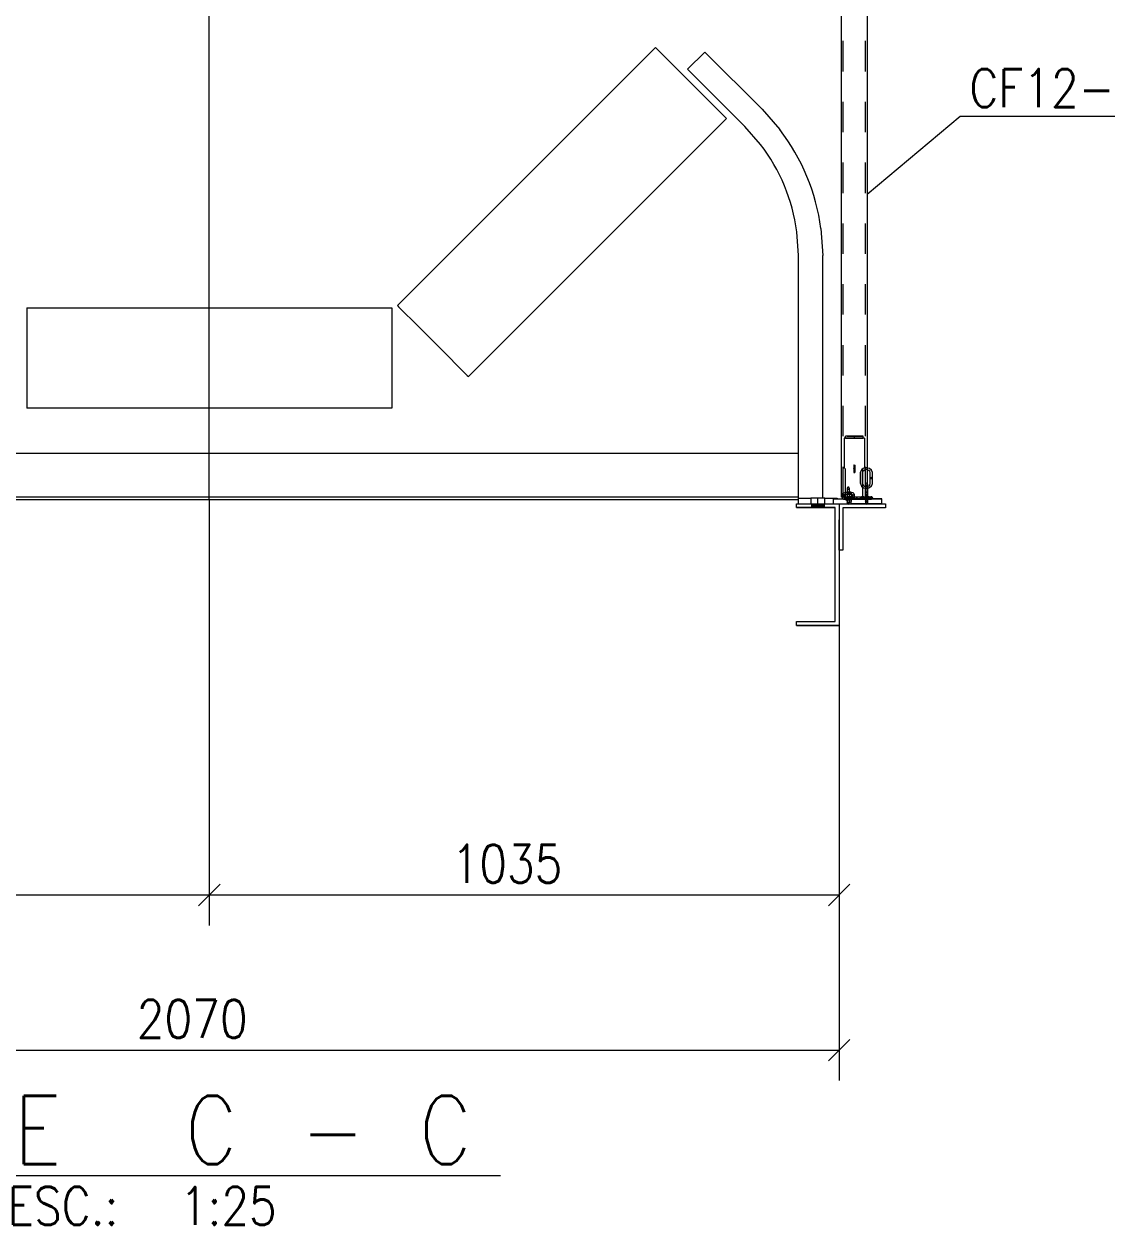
# Model space of a CAD drawing. Header units: millimetres. Extents: x -753 to 90, y 56274 to 56868.
# Drawn here: x -164.9 to -93.7, y 56478.3 to 56557.3 of the extents above; entities that cross this region are included whole.
import ezdxf

# ---------------------------------------------------------------- set-up
doc = ezdxf.new("R2010")
doc.units = ezdxf.units.MM
doc.linetypes.add('XKITLINE00', pattern=[0])
doc.linetypes.add('XKITLINE02', pattern=[4, 2, -2])
for name, color, linetype, lineweight in [('Cota', 4, 'Continuous', 0), ('Grelha', 4, 'Continuous', 0), ('Outro tipo de objeto', 7, 'Continuous', 0), ('Parafuso', 3, 'Continuous', 0), ('Peça', 2, 'Continuous', 0), ('Texto', 7, 'Continuous', 0)]:
    doc.layers.add(name, color=color, linetype=linetype, lineweight=lineweight)
doc.styles.add('ROMANS', font='romans__.ttf')

# ---------------------------------------------------------------- blocks, each defined once
blk = doc.blocks.new('*A218')
at = {"layer": 'Grelha', "color": 7, "linetype": 'XKITLINE00', "lineweight": 0}
blk.add_line((-152.739, 56525.978), (-152.739, 56564.758), dxfattribs=at)
blk = doc.blocks.new('*A222')
at = {"layer": 'Peça', "color": 1, "linetype": 'XKITLINE00', "lineweight": 0}
for p, q in [((-191.459, 56529.043), (-114.019, 56529.043)), ((-191.459, 56527.043), (-191.459, 56526.083)), ((-114.019, 56526.083), (-114.019, 56527.043)), ((-191.459, 56526.158), (-114.019, 56526.158)), ((-191.459, 56525.978), (-114.019, 56525.978))]:
    blk.add_line(p, q, dxfattribs=at)
blk = doc.blocks.new('*A223')
at = {"layer": 'Peça', "color": 1, "linetype": 'XKITLINE00', "lineweight": 0}
for p, q in [((-164.739, 56538.603), (-164.739, 56532.003)), ((-164.739, 56538.603), (-140.739, 56538.603)), ((-140.739, 56538.603), (-140.739, 56532.003)), ((-140.739, 56532.003), (-164.739, 56532.003))]:
    blk.add_line(p, q, dxfattribs=at)
blk = doc.blocks.new('*A236')
at = {"layer": 'Peça', "color": 7, "linetype": 'XKITLINE02', "lineweight": 0}
for p, q in [((-109.927, 56527.758), (-109.877, 56527.92)), ((-109.927, 56527.034), (-109.927, 56527.758)), ((-109.86, 56527.935), (-109.877, 56527.92)), ((-109.731, 56528.047), (-109.86, 56527.935)), ((-109.791, 56527.758), (-109.76, 56527.86)), ((-109.791, 56527.034), (-109.791, 56527.758)), ((-109.777, 56527.845), (-109.683, 56527.927)), ((-109.777, 56527.845), (-109.76, 56527.86)), ((-109.731, 56528.047), (-109.555, 56528.088)), ((-109.555, 56527.957), (-109.683, 56527.927)), ((-109.555, 56528.088), (-109.523, 56528.088)), ((-109.523, 56527.957), (-109.555, 56527.957)), ((-109.523, 56528.088), (-109.491, 56528.08)), ((-109.523, 56527.957), (-109.491, 56527.949)), ((-109.347, 56528.047), (-109.337, 56528.038)), ((-109.337, 56528.038), (-109.218, 56527.935)), ((-109.319, 56527.86), (-109.302, 56527.845)), ((-109.201, 56527.92), (-109.218, 56527.935)), ((-109.927, 56527.034), (-109.877, 56526.872)), ((-109.791, 56527.034), (-109.76, 56526.931)), ((-109.777, 56526.946), (-109.683, 56526.865)), ((-109.76, 56526.931), (-109.777, 56526.946)), ((-109.587, 56527.035), (-109.607, 56526.987)), ((-109.607, 56526.987), (-109.607, 56526.144)), ((-109.607, 56526.987), (-109.587, 56526.939)), ((-109.539, 56527.055), (-109.587, 56527.035)), ((-109.587, 56526.939), (-109.539, 56526.919)), ((-109.491, 56527.035), (-109.539, 56527.055)), ((-109.539, 56526.919), (-109.491, 56526.939)), ((-109.491, 56526.939), (-109.477, 56526.973)), ((-109.477, 56526.973), (-109.471, 56526.987)), ((-109.471, 56526.96), (-109.471, 56526.987)), ((-109.471, 56526.932), (-109.471, 56526.96)), ((-109.302, 56526.946), (-109.395, 56526.865)), ((-109.319, 56526.931), (-109.302, 56526.946)), ((-109.287, 56527.399), (-109.267, 56527.423)), ((-109.284, 56527.396), (-109.267, 56527.416)), ((-109.267, 56527.423), (-109.219, 56527.433)), ((-109.219, 56527.426), (-109.267, 56527.416)), ((-109.219, 56527.433), (-109.171, 56527.423)), ((-109.171, 56527.416), (-109.219, 56527.426)), ((-109.171, 56527.423), (-109.151, 56527.399)), ((-109.154, 56527.396), (-109.171, 56527.416)), ((-111.127, 56526.326), (-111.107, 56526.373)), ((-111.127, 56526.144), (-111.127, 56526.326)), ((-111.107, 56526.373), (-111.06, 56526.419)), ((-111.107, 56526.133), (-111.059, 56526.153)), ((-111.06, 56526.419), (-111.018, 56526.432)), ((-111.059, 56526.153), (-111.018, 56526.153)), ((-111.018, 56526.149), (-111.059, 56526.149)), ((-111.059, 56526.149), (-111.025, 56526.135)), ((-111.018, 56526.432), (-110.907, 56526.461)), ((-111.018, 56526.3), (-110.907, 56526.33)), ((-110.977, 56526.313), (-111.018, 56526.3)), ((-111.018, 56526.153), (-110.907, 56526.154)), ((-111.018, 56526.149), (-110.907, 56526.148)), ((-111.011, 56526.28), (-110.991, 56526.326)), ((-111.011, 56526.28), (-110.977, 56526.313)), ((-110.977, 56526.12), (-111.011, 56526.154)), ((-111.011, 56526.154), (-110.991, 56526.108)), ((-110.991, 56526.108), (-110.991, 56526.326)), ((-110.907, 56526.461), (-110.755, 56526.472)), ((-110.907, 56526.33), (-110.755, 56526.34)), ((-110.907, 56526.154), (-110.755, 56526.154)), ((-110.907, 56526.148), (-110.755, 56526.148)), ((-110.787, 56526.778), (-110.807, 56526.73)), ((-110.807, 56526.73), (-110.807, 56525.766)), ((-110.807, 56526.73), (-110.787, 56526.682)), ((-110.807, 56526.41), (-110.787, 56526.458)), ((-110.787, 56526.362), (-110.807, 56526.41)), ((-110.802, 56526.248), (-110.807, 56526.097)), ((-110.802, 56526.248), (-110.791, 56526.359)), ((-110.791, 56526.359), (-110.775, 56526.399)), ((-110.739, 56526.798), (-110.787, 56526.778)), ((-110.787, 56526.682), (-110.739, 56526.662)), ((-110.787, 56526.458), (-110.739, 56526.478)), ((-110.739, 56526.342), (-110.787, 56526.362)), ((-110.787, 56526.135), (-110.739, 56526.155)), ((-110.775, 56526.399), (-110.755, 56526.447)), ((-110.723, 56526.472), (-110.755, 56526.472)), ((-110.755, 56526.447), (-110.707, 56526.467)), ((-110.755, 56526.34), (-110.723, 56526.34)), ((-110.723, 56526.154), (-110.755, 56526.154)), ((-110.755, 56526.148), (-110.723, 56526.148)), ((-110.691, 56526.778), (-110.739, 56526.798)), ((-110.739, 56526.662), (-110.691, 56526.682)), ((-110.739, 56526.478), (-110.691, 56526.458)), ((-110.691, 56526.362), (-110.739, 56526.342)), ((-110.739, 56526.155), (-110.691, 56526.135)), ((-110.732, 56526.398), (-110.712, 56526.446)), ((-110.712, 56526.35), (-110.732, 56526.398)), ((-110.711, 56526.446), (-110.731, 56526.398)), ((-110.731, 56526.398), (-110.711, 56526.349)), ((-110.571, 56526.461), (-110.723, 56526.472)), ((-110.723, 56526.34), (-110.571, 56526.33)), ((-110.571, 56526.154), (-110.723, 56526.154)), ((-110.723, 56526.148), (-110.571, 56526.148)), ((-110.712, 56526.446), (-110.664, 56526.466)), ((-110.664, 56526.33), (-110.712, 56526.35)), ((-110.663, 56526.466), (-110.711, 56526.446)), ((-110.711, 56526.349), (-110.663, 56526.33)), ((-110.707, 56526.467), (-110.664, 56526.466)), ((-110.659, 56526.351), (-110.707, 56526.331)), ((-110.707, 56526.331), (-110.664, 56526.33)), ((-110.671, 56526.73), (-110.691, 56526.778)), ((-110.691, 56526.682), (-110.671, 56526.73)), ((-110.691, 56526.458), (-110.671, 56526.41)), ((-110.671, 56526.41), (-110.691, 56526.362)), ((-110.668, 56526.348), (-110.688, 56526.396)), ((-110.688, 56526.396), (-110.672, 56526.355)), ((-110.66, 56526.243), (-110.672, 56526.355)), ((-110.671, 56526.73), (-110.671, 56525.766)), ((-110.671, 56526.097), (-110.667, 56526.248)), ((-110.62, 56526.328), (-110.668, 56526.348)), ((-110.667, 56526.248), (-110.655, 56526.359)), ((-110.664, 56526.466), (-110.616, 56526.446)), ((-110.616, 56526.35), (-110.664, 56526.33)), ((-110.663, 56526.466), (-110.62, 56526.464)), ((-110.615, 56526.446), (-110.663, 56526.466)), ((-110.663, 56526.33), (-110.615, 56526.349)), ((-110.663, 56526.33), (-110.62, 56526.328)), ((-110.656, 56526.091), (-110.66, 56526.243)), ((-110.64, 56526.399), (-110.659, 56526.351)), ((-110.655, 56526.359), (-110.64, 56526.399)), ((-110.62, 56526.464), (-110.572, 56526.444)), ((-110.616, 56526.446), (-110.596, 56526.398)), ((-110.596, 56526.398), (-110.616, 56526.35)), ((-110.596, 56526.398), (-110.615, 56526.446)), ((-110.615, 56526.349), (-110.596, 56526.398)), ((-110.572, 56526.444), (-110.553, 56526.396)), ((-110.46, 56526.432), (-110.571, 56526.461)), ((-110.46, 56526.3), (-110.571, 56526.33)), ((-110.571, 56526.154), (-110.46, 56526.153)), ((-110.571, 56526.148), (-110.46, 56526.149)), ((-110.553, 56526.396), (-110.537, 56526.355)), ((-110.525, 56526.243), (-110.537, 56526.355)), ((-110.521, 56526.091), (-110.525, 56526.243)), ((-110.502, 56526.313), (-110.46, 56526.3)), ((-110.502, 56526.313), (-110.467, 56526.28)), ((-110.467, 56526.154), (-110.502, 56526.12)), ((-110.467, 56526.28), (-110.487, 56526.326)), ((-110.487, 56526.326), (-110.487, 56526.218)), ((-110.487, 56526.218), (-110.467, 56526.264)), ((-110.467, 56526.262), (-110.487, 56526.216)), ((-110.467, 56526.172), (-110.487, 56526.218)), ((-110.487, 56526.108), (-110.487, 56526.216)), ((-110.487, 56526.216), (-110.467, 56526.169)), ((-110.487, 56526.108), (-110.467, 56526.154)), ((-110.467, 56526.264), (-110.419, 56526.284)), ((-110.419, 56526.281), (-110.467, 56526.262)), ((-110.419, 56526.152), (-110.467, 56526.172)), ((-110.467, 56526.169), (-110.419, 56526.15)), ((-110.467, 56526.129), (-110.419, 56526.149)), ((-110.418, 56526.419), (-110.46, 56526.432)), ((-110.46, 56526.153), (-110.419, 56526.153)), ((-110.419, 56526.149), (-110.46, 56526.149)), ((-110.419, 56526.284), (-110.371, 56526.264)), ((-110.371, 56526.262), (-110.419, 56526.281)), ((-110.371, 56526.172), (-110.419, 56526.152)), ((-110.419, 56526.15), (-110.371, 56526.169)), ((-110.419, 56526.153), (-110.371, 56526.133)), ((-110.418, 56526.419), (-110.371, 56526.373)), ((-109.61, 56526.144), (-110.414, 56526.141)), ((-110.371, 56526.373), (-110.351, 56526.326)), ((-110.371, 56526.264), (-110.351, 56526.218)), ((-110.351, 56526.216), (-110.371, 56526.262)), ((-110.351, 56526.218), (-110.371, 56526.172)), ((-110.371, 56526.169), (-110.351, 56526.216)), ((-110.351, 56526.326), (-110.351, 56526.218)), ((-110.351, 56526.108), (-110.351, 56526.216)), ((-109.776, 56526.144), (-110.174, 56526.143)), ((-109.907, 56526.146), (-109.927, 56526.097)), ((-109.859, 56526.165), (-109.907, 56526.146)), ((-109.859, 56526.155), (-109.907, 56526.135)), ((-109.877, 56526.872), (-109.86, 56526.857)), ((-109.86, 56526.857), (-109.731, 56526.745)), ((-109.859, 56526.165), (-109.818, 56526.166)), ((-109.818, 56526.162), (-109.859, 56526.162)), ((-109.859, 56526.162), (-109.811, 56526.142)), ((-109.859, 56526.155), (-109.818, 56526.156)), ((-109.818, 56526.151), (-109.859, 56526.152)), ((-109.859, 56526.152), (-109.811, 56526.132)), ((-109.818, 56526.166), (-109.707, 56526.167)), ((-109.818, 56526.162), (-109.707, 56526.161)), ((-109.707, 56526.156), (-109.818, 56526.156)), ((-109.818, 56526.151), (-109.707, 56526.151)), ((-109.776, 56526.144), (-109.618, 56526.145)), ((-109.731, 56526.745), (-109.555, 56526.704)), ((-109.707, 56526.167), (-109.555, 56526.167)), ((-109.707, 56526.161), (-109.555, 56526.161)), ((-109.707, 56526.156), (-109.555, 56526.156)), ((-109.707, 56526.151), (-109.555, 56526.15)), ((-109.683, 56526.865), (-109.555, 56526.835)), ((-109.618, 56526.145), (-109.482, 56526.146)), ((-109.61, 56526.144), (-109.474, 56526.145)), ((-109.587, 56526.46), (-109.607, 56526.412)), ((-109.587, 56526.45), (-109.607, 56526.402)), ((-109.607, 56526.412), (-109.587, 56526.364)), ((-109.587, 56526.354), (-109.607, 56526.402)), ((-109.607, 56526.172), (-109.587, 56526.211)), ((-109.607, 56526.167), (-109.587, 56526.207)), ((-109.593, 56526.144), (-109.607, 56526.172)), ((-109.595, 56526.144), (-109.607, 56526.167)), ((-109.587, 56526.46), (-109.539, 56526.48)), ((-109.539, 56526.47), (-109.587, 56526.45)), ((-109.587, 56526.364), (-109.539, 56526.344)), ((-109.587, 56526.354), (-109.539, 56526.334)), ((-109.587, 56526.211), (-109.539, 56526.228)), ((-109.539, 56526.223), (-109.587, 56526.207)), ((-109.555, 56526.835), (-109.523, 56526.835)), ((-109.523, 56526.704), (-109.555, 56526.704)), ((-109.555, 56526.167), (-109.523, 56526.167)), ((-109.555, 56526.161), (-109.523, 56526.161)), ((-109.555, 56526.156), (-109.523, 56526.156)), ((-109.555, 56526.15), (-109.523, 56526.15)), ((-109.491, 56526.46), (-109.539, 56526.48)), ((-109.491, 56526.45), (-109.539, 56526.47)), ((-109.539, 56526.344), (-109.491, 56526.364)), ((-109.539, 56526.334), (-109.491, 56526.354)), ((-109.539, 56526.228), (-109.491, 56526.211)), ((-109.491, 56526.207), (-109.539, 56526.223)), ((-109.471, 56526.847), (-109.523, 56526.835)), ((-109.471, 56526.716), (-109.523, 56526.704)), ((-109.523, 56526.167), (-109.472, 56526.167)), ((-109.371, 56526.161), (-109.523, 56526.161)), ((-109.523, 56526.156), (-109.371, 56526.156)), ((-109.371, 56526.151), (-109.523, 56526.15)), ((-109.471, 56526.412), (-109.491, 56526.46)), ((-109.471, 56526.402), (-109.491, 56526.45)), ((-109.491, 56526.364), (-109.471, 56526.412)), ((-109.491, 56526.354), (-109.471, 56526.402)), ((-109.491, 56526.211), (-109.471, 56526.172)), ((-109.472, 56526.17), (-109.491, 56526.207)), ((-109.482, 56526.146), (-109.403, 56526.146)), ((-109.474, 56526.145), (-109.395, 56526.146)), ((-109.471, 56526.86), (-109.471, 56526.833)), ((-109.471, 56526.167), (-109.471, 56526.172)), ((-109.471, 56526.172), (-109.471, 56526.167)), ((-109.471, 56526.172), (-109.471, 56526.167)), ((-109.471, 56526.172), (-109.471, 56526.167)), ((-109.442, 56526.125), (-109.395, 56526.146)), ((-109.403, 56526.146), (-109.395, 56526.146)), ((-109.395, 56526.146), (-109.385, 56526.141)), ((-109.371, 56526.161), (-109.365, 56526.161)), ((-109.371, 56526.156), (-109.26, 56526.156)), ((-109.26, 56526.151), (-109.371, 56526.151)), ((-109.365, 56526.161), (-109.26, 56526.162)), ((-109.267, 56526.142), (-109.219, 56526.162)), ((-109.219, 56526.152), (-109.267, 56526.132)), ((-109.26, 56526.162), (-109.219, 56526.162)), ((-109.219, 56526.155), (-109.26, 56526.156)), ((-109.26, 56526.151), (-109.219, 56526.152)), ((-109.171, 56526.135), (-109.219, 56526.155)), ((-111.122, 56526.096), (-111.107, 56526.133)), ((-111.084, 56526.023), (-111.059, 56526.013)), ((-111.069, 56526.023), (-111.06, 56526.015)), ((-111.018, 56526.002), (-111.06, 56526.015)), ((-111.059, 56526.017), (-111.011, 56526.036)), ((-111.018, 56526.017), (-111.059, 56526.017)), ((-111.059, 56526.013), (-111.018, 56526.013)), ((-111.025, 56526.135), (-111.011, 56526.129)), ((-110.907, 56526.104), (-111.018, 56526.133)), ((-111.018, 56526.133), (-110.991, 56526.125)), ((-111.018, 56526.017), (-110.907, 56526.018)), ((-111.018, 56526.013), (-110.907, 56526.012)), ((-110.907, 56525.973), (-111.018, 56526.002)), ((-111.011, 56526.129), (-110.991, 56526.081)), ((-111.011, 56526.036), (-110.991, 56526.085)), ((-110.991, 56526.125), (-110.977, 56526.12)), ((-110.991, 56526.081), (-110.991, 56526.085)), ((-110.907, 56526.104), (-110.755, 56526.093)), ((-110.907, 56526.018), (-110.755, 56526.018)), ((-110.907, 56526.012), (-110.755, 56526.012)), ((-110.907, 56525.973), (-110.755, 56525.962)), ((-110.86, 56526.072), (-110.841, 56526.12)), ((-110.84, 56526.024), (-110.86, 56526.072)), ((-110.86, 56526.072), (-110.86, 56526.072)), ((-110.841, 56526.12), (-110.794, 56526.14)), ((-110.794, 56526.004), (-110.84, 56526.024)), ((-110.807, 56526.087), (-110.787, 56526.135)), ((-110.807, 56526.097), (-110.807, 56526.065)), ((-110.787, 56526.039), (-110.807, 56526.087)), ((-110.807, 56526.065), (-110.803, 56525.912)), ((-110.807, 56525.766), (-110.787, 56525.815)), ((-110.787, 56525.718), (-110.807, 56525.766)), ((-110.791, 56525.801), (-110.803, 56525.912)), ((-110.786, 56526.14), (-110.794, 56526.14)), ((-110.794, 56526.14), (-110.716, 56526.14)), ((-110.794, 56526.14), (-110.748, 56526.12)), ((-110.747, 56526.024), (-110.794, 56526.004)), ((-110.794, 56526.004), (-110.715, 56526.004)), ((-110.794, 56526.004), (-110.786, 56526.004)), ((-110.775, 56525.759), (-110.791, 56525.801)), ((-110.787, 56526.039), (-110.751, 56526.024)), ((-110.787, 56525.815), (-110.739, 56525.834)), ((-110.787, 56525.718), (-110.739, 56525.698)), ((-110.707, 56526.14), (-110.786, 56526.14)), ((-110.786, 56526.004), (-110.707, 56526.004)), ((-110.755, 56525.711), (-110.775, 56525.759)), ((-110.755, 56526.093), (-110.723, 56526.093)), ((-110.755, 56526.018), (-110.723, 56526.018)), ((-110.755, 56526.012), (-110.723, 56526.012)), ((-110.755, 56525.962), (-110.723, 56525.962)), ((-110.755, 56525.711), (-110.707, 56525.691)), ((-110.75, 56526.023), (-110.739, 56526.019)), ((-110.748, 56526.12), (-110.728, 56526.072)), ((-110.728, 56526.072), (-110.747, 56526.024)), ((-110.739, 56526.019), (-110.728, 56526.023)), ((-110.739, 56525.834), (-110.691, 56525.815)), ((-110.739, 56525.698), (-110.727, 56525.703)), ((-110.728, 56526.072), (-110.728, 56526.072)), ((-110.727, 56526.024), (-110.691, 56526.039)), ((-110.727, 56525.703), (-110.691, 56525.718)), ((-110.723, 56526.093), (-110.571, 56526.104)), ((-110.723, 56526.018), (-110.571, 56526.018)), ((-110.571, 56526.012), (-110.723, 56526.012)), ((-110.571, 56525.973), (-110.723, 56525.962)), ((-110.716, 56526.14), (-110.579, 56526.141)), ((-110.715, 56526.004), (-110.579, 56526.005)), ((-110.571, 56526.14), (-110.707, 56526.14)), ((-110.707, 56526.004), (-110.571, 56526.004)), ((-110.66, 56525.807), (-110.707, 56525.827)), ((-110.62, 56525.824), (-110.707, 56525.827)), ((-110.621, 56525.688), (-110.707, 56525.691)), ((-110.691, 56526.135), (-110.671, 56526.087)), ((-110.671, 56526.087), (-110.691, 56526.039)), ((-110.691, 56525.815), (-110.671, 56525.766)), ((-110.671, 56525.766), (-110.691, 56525.718)), ((-110.688, 56525.756), (-110.668, 56525.804)), ((-110.688, 56525.756), (-110.672, 56525.796)), ((-110.661, 56525.907), (-110.672, 56525.796)), ((-110.671, 56526.065), (-110.671, 56526.097)), ((-110.671, 56526.065), (-110.667, 56525.912)), ((-110.668, 56525.804), (-110.62, 56525.824)), ((-110.656, 56525.801), (-110.667, 56525.912)), ((-110.656, 56526.059), (-110.661, 56525.907)), ((-110.64, 56525.759), (-110.66, 56525.807)), ((-110.656, 56526.059), (-110.656, 56526.091)), ((-110.656, 56525.801), (-110.64, 56525.759)), ((-110.573, 56525.708), (-110.621, 56525.688)), ((-110.181, 56526.143), (-110.579, 56526.141)), ((-110.579, 56526.005), (-110.181, 56526.007)), ((-110.553, 56525.756), (-110.573, 56525.708)), ((-110.571, 56526.14), (-110.414, 56526.141)), ((-110.571, 56526.104), (-110.46, 56526.133)), ((-110.571, 56526.018), (-110.46, 56526.017)), ((-110.46, 56526.013), (-110.571, 56526.012)), ((-110.571, 56526.004), (-110.413, 56526.005)), ((-110.571, 56525.973), (-110.46, 56526.002)), ((-110.553, 56525.756), (-110.537, 56525.796)), ((-110.537, 56525.796), (-110.525, 56525.907)), ((-110.525, 56525.907), (-110.521, 56526.059)), ((-110.521, 56526.059), (-110.521, 56526.091)), ((-110.502, 56526.12), (-110.46, 56526.133)), ((-110.487, 56526.081), (-110.467, 56526.129)), ((-110.467, 56526.036), (-110.487, 56526.085)), ((-110.487, 56526.085), (-110.487, 56526.083)), ((-110.487, 56526.081), (-110.487, 56526.083)), ((-110.467, 56526.036), (-110.436, 56526.023)), ((-110.46, 56526.017), (-110.419, 56526.017)), ((-110.46, 56526.002), (-110.418, 56526.015)), ((-110.46, 56526.013), (-110.424, 56526.013)), ((-110.436, 56526.023), (-110.419, 56526.017)), ((-110.424, 56526.013), (-110.419, 56526.013)), ((-110.419, 56526.013), (-110.395, 56526.023)), ((-110.418, 56526.015), (-110.41, 56526.023)), ((-110.413, 56526.005), (-109.61, 56526.008)), ((-110.41, 56526.023), (-110.371, 56526.061)), ((-110.394, 56526.024), (-110.371, 56526.033)), ((-110.371, 56526.133), (-110.351, 56526.085)), ((-110.371, 56526.061), (-110.351, 56526.108)), ((-110.371, 56526.033), (-110.351, 56526.081)), ((-110.351, 56526.085), (-110.351, 56526.083)), ((-110.351, 56526.081), (-110.351, 56526.083)), ((-110.199, 56526.075), (-110.194, 56526.123)), ((-110.193, 56526.027), (-110.199, 56526.075)), ((-110.194, 56526.123), (-110.181, 56526.143)), ((-110.181, 56526.007), (-110.193, 56526.027)), ((-110.186, 56526.123), (-110.191, 56526.075)), ((-110.191, 56526.075), (-110.186, 56526.027)), ((-110.174, 56526.143), (-110.186, 56526.123)), ((-110.185, 56526.026), (-110.186, 56526.027)), ((-110.173, 56526.007), (-110.185, 56526.026)), ((-110.181, 56526.143), (-110.169, 56526.123)), ((-110.169, 56526.027), (-110.181, 56526.007)), ((-110.161, 56526.123), (-110.174, 56526.143)), ((-110.173, 56526.007), (-110.161, 56526.027)), ((-110.173, 56526.007), (-109.775, 56526.008)), ((-110.169, 56526.123), (-110.164, 56526.075)), ((-110.164, 56526.075), (-110.169, 56526.027)), ((-110.156, 56526.075), (-110.161, 56526.123)), ((-110.161, 56526.027), (-110.156, 56526.075)), ((-109.907, 56526.135), (-109.927, 56526.087)), ((-109.927, 56526.097), (-109.927, 56526.094)), ((-109.907, 56526.046), (-109.927, 56526.094)), ((-109.927, 56526.087), (-109.927, 56526.084)), ((-109.907, 56526.036), (-109.927, 56526.084)), ((-109.859, 56526.026), (-109.907, 56526.046)), ((-109.907, 56526.036), (-109.879, 56526.024)), ((-109.878, 56526.023), (-109.859, 56526.016)), ((-109.859, 56526.029), (-109.811, 56526.049)), ((-109.818, 56526.03), (-109.859, 56526.029)), ((-109.859, 56526.026), (-109.818, 56526.026)), ((-109.859, 56526.019), (-109.846, 56526.025)), ((-109.859, 56526.019), (-109.818, 56526.02)), ((-109.859, 56526.016), (-109.818, 56526.015)), ((-109.846, 56526.025), (-109.811, 56526.039)), ((-109.818, 56526.03), (-109.707, 56526.031)), ((-109.818, 56526.026), (-109.707, 56526.025)), ((-109.818, 56526.02), (-109.707, 56526.02)), ((-109.818, 56526.015), (-109.707, 56526.015)), ((-109.811, 56526.142), (-109.791, 56526.094)), ((-109.811, 56526.132), (-109.791, 56526.084)), ((-109.811, 56526.049), (-109.791, 56526.097)), ((-109.811, 56526.039), (-109.791, 56526.087)), ((-109.791, 56526.097), (-109.791, 56526.094)), ((-109.791, 56526.087), (-109.791, 56526.084)), ((-109.775, 56526.008), (-109.618, 56526.009)), ((-109.665, 56526.031), (-109.707, 56526.031)), ((-109.707, 56526.025), (-109.665, 56526.025)), ((-109.555, 56526.02), (-109.707, 56526.02)), ((-109.707, 56526.015), (-109.555, 56526.014)), ((-109.618, 56526.009), (-109.482, 56526.01)), ((-109.61, 56526.008), (-109.603, 56526.008)), ((-109.555, 56526.031), (-109.607, 56526.031)), ((-109.607, 56526.025), (-109.555, 56526.025)), ((-109.607, 56526.023), (-109.607, 56525.758)), ((-109.607, 56525.875), (-109.587, 56525.923)), ((-109.607, 56525.875), (-109.607, 56525.902)), ((-109.587, 56525.827), (-109.607, 56525.875)), ((-109.587, 56525.817), (-109.607, 56525.769)), ((-109.587, 56525.806), (-109.607, 56525.758)), ((-109.607, 56525.769), (-109.587, 56525.721)), ((-109.607, 56525.758), (-109.587, 56525.71)), ((-109.603, 56526.008), (-109.473, 56526.009)), ((-109.587, 56525.923), (-109.539, 56525.943)), ((-109.539, 56525.837), (-109.587, 56525.817)), ((-109.539, 56525.808), (-109.587, 56525.827)), ((-109.539, 56525.826), (-109.587, 56525.806)), ((-109.587, 56525.721), (-109.539, 56525.701)), ((-109.587, 56525.71), (-109.539, 56525.69)), ((-109.555, 56526.031), (-109.539, 56526.031)), ((-109.523, 56526.025), (-109.555, 56526.025)), ((-109.555, 56526.02), (-109.523, 56526.02)), ((-109.523, 56526.014), (-109.555, 56526.014)), ((-109.539, 56526.031), (-109.523, 56526.031)), ((-109.539, 56525.943), (-109.491, 56525.923)), ((-109.491, 56525.817), (-109.539, 56525.837)), ((-109.491, 56525.827), (-109.539, 56525.808)), ((-109.539, 56525.826), (-109.491, 56525.806)), ((-109.539, 56525.701), (-109.533, 56525.703)), ((-109.539, 56525.69), (-109.508, 56525.703)), ((-109.533, 56525.703), (-109.491, 56525.721)), ((-109.523, 56526.031), (-109.491, 56526.031)), ((-109.471, 56526.025), (-109.523, 56526.025)), ((-109.523, 56526.02), (-109.371, 56526.02)), ((-109.371, 56526.015), (-109.523, 56526.014)), ((-109.508, 56525.703), (-109.491, 56525.71)), ((-109.491, 56526.031), (-109.471, 56526.031)), ((-109.491, 56525.923), (-109.471, 56525.875)), ((-109.491, 56525.827), (-109.471, 56525.875)), ((-109.471, 56525.769), (-109.491, 56525.817)), ((-109.491, 56525.806), (-109.471, 56525.758)), ((-109.491, 56525.721), (-109.471, 56525.769)), ((-109.471, 56525.758), (-109.491, 56525.71)), ((-109.482, 56526.01), (-109.403, 56526.01)), ((-109.473, 56526.009), (-109.395, 56526.01)), ((-109.471, 56526.023), (-109.471, 56525.762)), ((-109.471, 56525.875), (-109.471, 56525.902)), ((-109.471, 56525.769), (-109.471, 56525.772)), ((-109.471, 56525.769), (-109.471, 56525.771)), ((-109.471, 56525.76), (-109.471, 56525.762)), ((-109.471, 56525.762), (-109.471, 56525.758)), ((-109.471, 56525.758), (-109.471, 56525.76)), ((-109.461, 56526.077), (-109.442, 56526.125)), ((-109.461, 56526.077), (-109.461, 56526.077)), ((-109.45, 56526.051), (-109.461, 56526.077)), ((-109.441, 56526.029), (-109.45, 56526.051)), ((-109.441, 56526.029), (-109.427, 56526.023)), ((-109.427, 56526.023), (-109.395, 56526.01)), ((-109.403, 56526.01), (-109.395, 56526.01)), ((-109.395, 56526.01), (-109.363, 56526.023)), ((-109.385, 56526.141), (-109.349, 56526.126)), ((-109.371, 56526.02), (-109.26, 56526.02)), ((-109.371, 56526.015), (-109.26, 56526.015)), ((-109.363, 56526.023), (-109.348, 56526.03)), ((-109.341, 56526.108), (-109.349, 56526.126)), ((-109.348, 56526.03), (-109.34, 56526.051)), ((-109.329, 56526.078), (-109.341, 56526.108)), ((-109.34, 56526.051), (-109.329, 56526.078)), ((-109.329, 56526.078), (-109.329, 56526.078)), ((-109.287, 56526.084), (-109.281, 56526.099)), ((-109.287, 56526.094), (-109.285, 56526.099)), ((-109.287, 56526.097), (-109.267, 56526.049)), ((-109.287, 56526.096), (-109.287, 56526.097)), ((-109.287, 56526.094), (-109.287, 56526.096)), ((-109.287, 56526.087), (-109.267, 56526.039)), ((-109.287, 56526.085), (-109.287, 56526.087)), ((-109.287, 56526.084), (-109.287, 56526.085)), ((-109.285, 56526.099), (-109.267, 56526.142)), ((-109.281, 56526.099), (-109.267, 56526.132)), ((-109.267, 56526.049), (-109.242, 56526.039)), ((-109.267, 56526.039), (-109.219, 56526.019)), ((-109.219, 56526.019), (-109.26, 56526.02)), ((-109.26, 56526.015), (-109.219, 56526.016)), ((-109.242, 56526.039), (-109.219, 56526.029)), ((-109.219, 56526.016), (-109.2, 56526.023)), ((-109.156, 56526.098), (-109.171, 56526.135)), ((-109.153, 56526.091), (-109.156, 56526.098)), ((-109.151, 56526.097), (-109.151, 56526.096)), ((-109.151, 56526.094), (-109.151, 56526.096)), ((-109.151, 56526.085), (-109.151, 56526.087)), ((-109.151, 56526.084), (-109.151, 56526.085))]:
    blk.add_line(p, q, dxfattribs=at)
at = {"layer": 'Peça', "color": 4, "linetype": 'XKITLINE00', "lineweight": 0}
for p, q in [((-109.491, 56528.08), (-109.347, 56528.047)), ((-109.491, 56527.949), (-109.395, 56527.927)), ((-109.395, 56527.927), (-109.302, 56527.845)), ((-109.287, 56527.758), (-109.319, 56527.86)), ((-109.287, 56527.399), (-109.287, 56527.758)), ((-109.151, 56527.758), (-109.201, 56527.92)), ((-109.151, 56527.399), (-109.151, 56527.758)), ((-109.471, 56526.987), (-109.491, 56527.035)), ((-109.471, 56526.987), (-109.471, 56526.96)), ((-109.471, 56526.96), (-109.471, 56526.172)), ((-109.319, 56526.931), (-109.287, 56527.034)), ((-109.267, 56527.376), (-109.287, 56527.399)), ((-109.287, 56527.392), (-109.284, 56527.396)), ((-109.287, 56527.034), (-109.287, 56527.392)), ((-109.267, 56527.369), (-109.287, 56527.392)), ((-109.219, 56527.366), (-109.267, 56527.376)), ((-109.267, 56527.369), (-109.219, 56527.359)), ((-109.171, 56527.376), (-109.219, 56527.366)), ((-109.219, 56527.359), (-109.171, 56527.369)), ((-109.201, 56526.872), (-109.151, 56527.034)), ((-109.151, 56527.399), (-109.171, 56527.376)), ((-109.171, 56527.369), (-109.151, 56527.392)), ((-109.151, 56527.392), (-109.154, 56527.396)), ((-109.151, 56527.034), (-109.151, 56527.392)), ((-109.471, 56526.172), (-109.491, 56526.133)), ((-109.491, 56526.128), (-109.471, 56526.167)), ((-109.471, 56526.167), (-109.472, 56526.17)), ((-109.472, 56526.167), (-109.371, 56526.167)), ((-109.395, 56526.865), (-109.471, 56526.847)), ((-109.347, 56526.745), (-109.471, 56526.716)), ((-109.471, 56526.172), (-109.471, 56526.167)), ((-109.471, 56526.167), (-109.471, 56526.023)), ((-109.371, 56526.167), (-109.26, 56526.166)), ((-109.218, 56526.857), (-109.347, 56526.745)), ((-109.219, 56526.165), (-109.26, 56526.166)), ((-109.171, 56526.146), (-109.219, 56526.165)), ((-109.201, 56526.872), (-109.218, 56526.857)), ((-109.171, 56526.146), (-109.151, 56526.097)), ((-111.127, 56526.108), (-111.127, 56526.144)), ((-111.107, 56526.061), (-111.127, 56526.108)), ((-111.127, 56526.085), (-111.122, 56526.096)), ((-111.127, 56526.081), (-111.127, 56526.085)), ((-111.107, 56526.033), (-111.127, 56526.081)), ((-111.107, 56526.061), (-111.069, 56526.023)), ((-111.107, 56526.033), (-111.084, 56526.023)), ((-110.751, 56526.024), (-110.75, 56526.023)), ((-110.728, 56526.023), (-110.727, 56526.024)), ((-110.395, 56526.023), (-110.394, 56526.024)), ((-109.879, 56526.024), (-109.878, 56526.023)), ((-109.607, 56526.031), (-109.665, 56526.031)), ((-109.665, 56526.025), (-109.607, 56526.025)), ((-109.607, 56526.144), (-109.607, 56526.023)), ((-109.587, 56526.128), (-109.595, 56526.144)), ((-109.587, 56526.133), (-109.593, 56526.144)), ((-109.539, 56526.116), (-109.587, 56526.133)), ((-109.587, 56526.128), (-109.539, 56526.112)), ((-109.491, 56526.133), (-109.539, 56526.116)), ((-109.539, 56526.112), (-109.491, 56526.128)), ((-109.471, 56526.031), (-109.371, 56526.031)), ((-109.371, 56526.025), (-109.471, 56526.025)), ((-109.371, 56526.031), (-109.26, 56526.03)), ((-109.371, 56526.025), (-109.26, 56526.026)), ((-109.219, 56526.029), (-109.26, 56526.03)), ((-109.26, 56526.026), (-109.219, 56526.026)), ((-109.219, 56526.026), (-109.171, 56526.046)), ((-109.2, 56526.023), (-109.171, 56526.036)), ((-109.171, 56526.046), (-109.151, 56526.094)), ((-109.171, 56526.036), (-109.151, 56526.084)), ((-109.151, 56526.087), (-109.153, 56526.091))]:
    blk.add_line(p, q, dxfattribs=at)
at = {"layer": 'Peça', "color": 7, "linetype": 'XKITLINE02', "lineweight": 0}
for centre, start, end in [((-110.739, 56526.728), 90, 270), ((-110.739, 56526.728), 44.99976, 224.99976), ((-110.739, 56526.408), 90, 270), ((-110.739, 56526.408), 44.99976, 224.99976), ((-110.739, 56526.728), 224.99976, 44.99976), ((-110.739, 56526.408), 224.99976, 44.99976), ((-110.739, 56526.728), 270, 90), ((-110.739, 56526.408), 270, 90), ((-110.419, 56526.083), 289.73153, 289.11478), ((-110.419, 56526.083), 289.6544, 289.03775), ((-109.219, 56526.096), 360, 266.38512), ((-109.219, 56526.096), 360, 266.31324), ((-109.219, 56526.085), 360, 283.29607), ((-109.219, 56526.085), 360, 283.37142), ((-109.539, 56525.771), 90, 270), ((-109.539, 56525.76), 90, 270), ((-109.539, 56525.771), 135.00024, 315.00024), ((-109.539, 56525.76), 135.00024, 315.00024), ((-109.539, 56525.771), 315.00024, 135.00024), ((-109.539, 56525.76), 315.00024, 135.00024), ((-109.539, 56525.771), 270, 90), ((-109.539, 56525.76), 270, 90)]:
    blk.add_arc(centre, 0.068, start, end, dxfattribs=at)
at = {"layer": 'Peça', "color": 4, "linetype": 'XKITLINE00', "lineweight": 0}
for centre, start, end in [((-110.419, 56526.083), 289.11478, 289.73153), ((-110.419, 56526.083), 289.03775, 289.6544), ((-109.219, 56526.096), 266.38512, 360), ((-109.219, 56526.096), 266.31324, 360), ((-109.219, 56526.085), 283.29607, 360), ((-109.219, 56526.085), 283.37142, 360)]:
    blk.add_arc(centre, 0.068, start, end, dxfattribs=at)
blk = doc.blocks.new('*A237')
at = {"layer": 'Peça', "color": 7, "linetype": 'XKITLINE02', "lineweight": 0}
for p, q in [((-110.374, 56528.249), (-110.339, 56528.27)), ((-110.374, 56528.249), (-110.374, 56528.05)), ((-110.374, 56528.205), (-110.339, 56528.184)), ((-110.374, 56528.183), (-110.339, 56528.198)), ((-110.374, 56528.183), (-110.339, 56528.198)), ((-110.374, 56528.152), (-110.339, 56528.137)), ((-110.374, 56528.152), (-110.339, 56528.137)), ((-110.374, 56528.084), (-110.339, 56528.104)), ((-110.374, 56528.024), (-110.374, 56528.05)), ((-110.374, 56528.044), (-110.339, 56528.024)), ((-110.374, 56528.024), (-110.374, 56528.004)), ((-110.374, 56528.004), (-110.339, 56528.024)), ((-110.339, 56528.024), (-110.374, 56528.024)), ((-110.374, 56528.024), (-110.339, 56528.024)), ((-110.374, 56527.964), (-110.339, 56527.944)), ((-110.374, 56527.964), (-110.339, 56527.944)), ((-110.374, 56527.895), (-110.339, 56527.91)), ((-110.374, 56527.895), (-110.339, 56527.91)), ((-110.374, 56527.865), (-110.339, 56527.849)), ((-110.374, 56527.865), (-110.339, 56527.849)), ((-110.374, 56527.842), (-110.339, 56527.864)), ((-110.374, 56527.807), (-110.374, 56527.799)), ((-110.374, 56527.799), (-110.339, 56527.777)), ((-110.339, 56528.27), (-110.305, 56528.249)), ((-110.339, 56528.184), (-110.305, 56528.205)), ((-110.339, 56528.198), (-110.305, 56528.183)), ((-110.339, 56528.198), (-110.305, 56528.183)), ((-110.339, 56528.137), (-110.305, 56528.152)), ((-110.339, 56528.137), (-110.305, 56528.152)), ((-110.339, 56528.104), (-110.305, 56528.084)), ((-110.339, 56528.024), (-110.305, 56528.044)), ((-110.339, 56528.024), (-110.305, 56528.004)), ((-110.305, 56528.024), (-110.339, 56528.024)), ((-110.339, 56528.024), (-110.305, 56528.024)), ((-110.339, 56527.944), (-110.305, 56527.964)), ((-110.339, 56527.944), (-110.305, 56527.964)), ((-110.339, 56527.91), (-110.305, 56527.895)), ((-110.339, 56527.91), (-110.305, 56527.895)), ((-110.339, 56527.849), (-110.305, 56527.865)), ((-110.339, 56527.849), (-110.305, 56527.865)), ((-110.339, 56527.864), (-110.305, 56527.842)), ((-110.339, 56527.777), (-110.305, 56527.799)), ((-110.305, 56528.249), (-110.305, 56528.05)), ((-110.305, 56528.05), (-110.305, 56528.024)), ((-110.305, 56528.024), (-110.305, 56528.004)), ((-110.305, 56527.807), (-110.305, 56527.799))]:
    blk.add_line(p, q, dxfattribs=at)
at = {"layer": 'Peça', "color": 4, "linetype": 'XKITLINE00', "lineweight": 0}
for p, q in [((-110.374, 56528.004), (-110.339, 56528.024)), ((-110.374, 56528.004), (-110.374, 56527.773)), ((-110.339, 56527.824), (-110.374, 56527.807)), ((-110.374, 56527.773), (-110.339, 56527.756)), ((-110.339, 56528.024), (-110.305, 56528.004)), ((-110.305, 56527.807), (-110.339, 56527.824)), ((-110.339, 56527.756), (-110.305, 56527.773)), ((-110.305, 56528.004), (-110.305, 56527.773))]:
    blk.add_line(p, q, dxfattribs=at)
for start, end in [(90, 270), (270, 90)]:
    blk.add_arc((-110.339, 56528.064), 0.04, start, end, dxfattribs=at)
blk = doc.blocks.new('*A238')
at = {"layer": 'Peça', "color": 7, "linetype": 'XKITLINE02', "lineweight": 0}
for p, q in [((-110.919, 56530.024), (-110.919, 56530.144)), ((-109.788, 56530.144), (-110.919, 56530.144)), ((-110.808, 56530.144), (-109.759, 56530.144)), ((-110.339, 56530.144), (-110.339, 56530.024)), ((-109.759, 56530.144), (-109.788, 56530.144)), ((-109.759, 56530.024), (-109.759, 56530.144)), ((-109.788, 56530.024), (-110.919, 56530.024)), ((-110.808, 56530.024), (-110.68, 56530.024)), ((-109.759, 56530.024), (-110.68, 56530.024))]:
    blk.add_line(p, q, dxfattribs=at)
blk = doc.blocks.new('*A239')
at = {"layer": 'Peça', "color": 7, "linetype": 'XKITLINE02', "lineweight": 0}
for p, q in [((-111.013, 56530.024), (-111.013, 56526.144)), ((-109.665, 56530.024), (-111.013, 56530.024)), ((-110.923, 56530.024), (-109.756, 56530.024)), ((-110.909, 56526.024), (-110.909, 56530.024)), ((-109.769, 56530.024), (-110.909, 56530.024)), ((-109.769, 56526.024), (-109.769, 56530.024)), ((-109.665, 56530.024), (-109.665, 56526.144)), ((-110.676, 56526.024), (-111.013, 56526.024)), ((-109.665, 56526.024), (-111.013, 56526.024)), ((-109.769, 56526.024), (-110.833, 56526.024)), ((-109.756, 56526.024), (-110.676, 56526.024))]:
    blk.add_line(p, q, dxfattribs=at)
at = {"layer": 'Peça', "color": 4, "linetype": 'XKITLINE00', "lineweight": 0}
for p, q in [((-111.013, 56526.144), (-111.013, 56526.024)), ((-109.665, 56526.144), (-109.665, 56526.024))]:
    blk.add_line(p, q, dxfattribs=at)
blk = doc.blocks.new('*A245')
at = {"layer": 'Peça', "color": 4, "linetype": 'XKITLINE00', "lineweight": 0}
for p, q in [((-111.339, 56525.703), (-108.291, 56525.703)), ((-111.085, 56525.449), (-111.085, 56525.449)), ((-108.291, 56525.449), (-111.085, 56525.449)), ((-111.085, 56525.449), (-111.085, 56522.655)), ((-108.291, 56525.703), (-108.291, 56525.703)), ((-108.291, 56525.703), (-108.291, 56525.449)), ((-108.291, 56525.449), (-108.291, 56525.449)), ((-111.085, 56522.655), (-111.339, 56522.655)), ((-111.085, 56522.655), (-111.085, 56522.655))]:
    blk.add_line(p, q, dxfattribs=at)
at = {"layer": 'Peça', "color": 7, "linetype": 'XKITLINE02', "lineweight": 0}
for p, q in [((-111.339, 56525.703), (-108.291, 56525.703)), ((-111.339, 56522.655), (-111.339, 56525.703)), ((-108.291, 56525.449), (-111.085, 56525.449)), ((-111.085, 56522.655), (-111.339, 56522.655))]:
    blk.add_line(p, q, dxfattribs=at)
blk = doc.blocks.new('*A248')
at = {"layer": 'Peça', "color": 4, "linetype": 'XKITLINE00', "lineweight": 0}
for p, q in [((-111.123, 56558.919), (-109.739, 56559.353)), ((-109.739, 56559.353), (-109.512, 56559.424)), ((-109.491, 56559.394), (-109.491, 56526.144)), ((-111.187, 56558.899), (-111.123, 56558.919)), ((-111.187, 56526.144), (-111.187, 56558.899)), ((-109.491, 56526.144), (-111.187, 56526.144))]:
    blk.add_line(p, q, dxfattribs=at)
at = {"layer": 'Peça', "color": 7, "linetype": 'XKITLINE02', "lineweight": 0}
for p, q in [((-109.597, 56559.397), (-111.081, 56558.932)), ((-109.654, 56559.379), (-111.025, 56558.95)), ((-109.491, 56559.43), (-110.939, 56558.977)), ((-109.597, 56526.144), (-109.597, 56559.397)), ((-109.491, 56559.43), (-109.491, 56559.394)), ((-110.939, 56558.977), (-111.187, 56558.899)), ((-111.081, 56526.144), (-111.081, 56558.932)), ((-109.556, 56526.144), (-109.491, 56526.144))]:
    blk.add_line(p, q, dxfattribs=at)
blk = doc.blocks.new('*A249')
at = {"layer": 'Peça', "color": 4, "linetype": 'XKITLINE00', "lineweight": 0}
for p, q in [((-111.739, 56526.023), (-108.539, 56526.023)), ((-111.739, 56526.023), (-111.739, 56525.703)), ((-108.539, 56525.703), (-108.539, 56526.023))]:
    blk.add_line(p, q, dxfattribs=at)
at = {"layer": 'Peça', "color": 7, "linetype": 'XKITLINE02', "lineweight": 0}
for p, q in [((-111.739, 56526.023), (-111.739, 56526.023)), ((-108.539, 56526.023), (-111.739, 56526.023)), ((-108.539, 56525.703), (-111.739, 56525.703)), ((-111.739, 56525.703), (-111.739, 56525.703)), ((-111.739, 56525.703), (-108.539, 56525.703)), ((-108.539, 56526.023), (-108.539, 56526.023)), ((-108.539, 56525.703), (-108.539, 56525.703))]:
    blk.add_line(p, q, dxfattribs=at)
blk = doc.blocks.new('*A251')
at = {"layer": 'Peça', "color": 1, "linetype": 'XKITLINE00', "lineweight": 0}
for p, q in [((-114.139, 56525.452), (-114.139, 56525.704)), ((-114.139, 56525.704), (-111.339, 56525.704)), ((-111.591, 56525.452), (-114.139, 56525.452)), ((-114.139, 56525.451), (-111.591, 56525.451)), ((-111.591, 56517.956), (-111.591, 56525.452)), ((-111.339, 56525.704), (-111.339, 56517.704)), ((-114.139, 56517.704), (-114.139, 56517.956)), ((-114.139, 56517.956), (-111.591, 56517.956)), ((-111.339, 56517.704), (-114.139, 56517.704)), ((-114.139, 56517.703), (-111.339, 56517.703))]:
    blk.add_line(p, q, dxfattribs=at)
blk = doc.blocks.new('*A274')
at = {"layer": 'Outro tipo de objeto', "color": 1, "linetype": 'XKITLINE00', "lineweight": 0}
blk.add_line((-178.703, 56481.526), (-133.6, 56481.526), dxfattribs=at)
at = {"layer": 'Outro tipo de objeto', "color": 1, "style": 'ROMANS', "width": 0.85}
for s, p in [('CORTE', (-178.703, 56482.276)), ('C', (-154.344, 56482.276)), ('C', (-138.946, 56482.276)), ('-', (-146.748, 56482.276))]:
    blk.add_text(s, height=4.5, dxfattribs=at).set_placement(p)
at = {"layer": 'Outro tipo de objeto', "color": 3, "style": 'ROMANS', "width": 0.85}
for s, p in [('ESC.:', (-165.998, 56478.276)), ('1:25', (-154.681, 56478.276))]:
    blk.add_text(s, height=2.5, dxfattribs=at).set_placement(p)
blk = doc.blocks.new('*A295')
at = {"layer": 'Peça', "color": 1, "linetype": 'XKITLINE00', "lineweight": 0}
for p, q in [((-114.019, 56526.083), (-113.199, 56526.083)), ((-114.019, 56525.71), (-114.019, 56526.083)), ((-112.314, 56526.083), (-113.199, 56526.083)), ((-113.199, 56526.083), (-113.199, 56525.704)), ((-112.739, 56525.704), (-112.739, 56526.083)), ((-112.279, 56526.083), (-112.314, 56526.083)), ((-112.279, 56525.704), (-112.279, 56526.083)), ((-112.279, 56526.083), (-111.459, 56526.083)), ((-111.459, 56526.083), (-111.459, 56526.023))]:
    blk.add_line(p, q, dxfattribs=at)
blk = doc.blocks.new('*A296')
at = {"layer": 'Peça', "color": 1, "linetype": 'XKITLINE00', "lineweight": 0}
for p, q in [((-120.168, 56555.414), (-121.299, 56554.283)), ((-116.403, 56551.649), (-120.168, 56555.414)), ((-121.299, 56554.283), (-117.534, 56550.518)), ((-116.403, 56551.649), (-115.23, 56550.312)), ((-116.499, 56549.338), (-117.534, 56550.518)), ((-114.019, 56542.032), (-114.122, 56543.599)), ((-112.536, 56543.808), (-112.419, 56542.032)), ((-114.019, 56527.043), (-114.019, 56542.032)), ((-112.419, 56526.083), (-112.419, 56542.032))]:
    blk.add_line(p, q, dxfattribs=at)
for radius in [13.6, 12]:
    blk.add_arc((-126.019, 56542.032), radius, 7.5, 37.5, dxfattribs=at)
blk = doc.blocks.new('*A297')
at = {"layer": 'Peça', "color": 1, "linetype": 'XKITLINE00', "lineweight": 0}
for p, q in [((-140.377, 56538.74), (-123.407, 56555.711)), ((-123.327, 56555.631), (-123.407, 56555.711)), ((-123.094, 56555.398), (-123.327, 56555.631)), ((-121.677, 56553.981), (-123.094, 56555.398)), ((-119.906, 56552.211), (-121.677, 56553.981)), ((-119.052, 56551.357), (-119.906, 56552.211)), ((-135.71, 56534.074), (-118.74, 56551.044)), ((-118.819, 56551.124), (-119.052, 56551.357)), ((-118.74, 56551.044), (-118.819, 56551.124)), ((-140.377, 56538.74), (-140.298, 56538.661)), ((-140.298, 56538.661), (-140.064, 56538.428)), ((-140.064, 56538.428), (-139.21, 56537.574)), ((-139.21, 56537.574), (-137.44, 56535.803)), ((-137.44, 56535.803), (-136.023, 56534.386)), ((-136.023, 56534.386), (-135.79, 56534.153)), ((-135.79, 56534.153), (-135.71, 56534.074))]:
    blk.add_line(p, q, dxfattribs=at)
blk = doc.blocks.new('*A298')
at = {"layer": 'Parafuso'}
blk.add_hatch(color=7, dxfattribs=at).paths.add_polyline_path([(-113.159, 56525.439), (-113.159, 56525.703), (-112.319, 56525.703), (-112.319, 56525.439)], flags=17)
at = {"layer": 'Parafuso', "color": 7, "linetype": 'XKITLINE00', "lineweight": 0}
for p, q in [((-113.159, 56525.703), (-113.159, 56525.439)), ((-112.319, 56525.703), (-112.319, 56525.439))]:
    blk.add_line(p, q, dxfattribs=at)
blk = doc.blocks.new('*A2160')
at = {"layer": 'Cota', "color": 7, "linetype": 'XKITLINE00', "lineweight": 0}
for p, q in [((-194.139, 56525.704), (-194.139, 56497.98)), ((-152.739, 56525.978), (-152.739, 56497.98)), ((-193.432, 56500.687), (-194.846, 56499.273)), ((-152.032, 56500.687), (-153.446, 56499.273)), ((-194.139, 56499.98), (-152.739, 56499.98))]:
    blk.add_line(p, q, dxfattribs=at)
at = {"layer": 'Cota', "color": 3}
for p in [(-194.139, 56499.98), (-152.739, 56499.98)]:
    blk.add_point(p, dxfattribs=at)
at = {"layer": 'Cota', "color": 3, "style": 'ROMANS', "width": 0.85}
blk.add_text('1035', height=2.5, dxfattribs=at).set_placement((-178.21, 56500.78))
blk = doc.blocks.new('*A2161')
at = {"layer": 'Cota', "color": 7, "linetype": 'XKITLINE00', "lineweight": 0}
for p, q in [((-194.139, 56525.704), (-194.139, 56487.776)), ((-111.339, 56525.704), (-111.339, 56487.776)), ((-193.432, 56490.483), (-194.846, 56489.069)), ((-110.632, 56490.483), (-112.046, 56489.069)), ((-194.139, 56489.776), (-111.339, 56489.776))]:
    blk.add_line(p, q, dxfattribs=at)
at = {"layer": 'Cota', "color": 3}
for p in [(-194.139, 56489.776), (-111.339, 56489.776)]:
    blk.add_point(p, dxfattribs=at)
at = {"layer": 'Cota', "color": 3, "style": 'ROMANS', "width": 0.85}
blk.add_text('2070', height=2.5, dxfattribs=at).set_placement((-157.51, 56490.576))
blk = doc.blocks.new('*A2169')
at = {"layer": 'Cota', "color": 7, "linetype": 'XKITLINE00', "lineweight": 0}
for p, q in [((-152.739, 56525.978), (-152.739, 56497.98)), ((-111.339, 56525.704), (-111.339, 56497.98)), ((-152.032, 56500.687), (-153.446, 56499.273)), ((-110.632, 56500.687), (-112.046, 56499.273)), ((-152.739, 56499.98), (-111.339, 56499.98))]:
    blk.add_line(p, q, dxfattribs=at)
at = {"layer": 'Cota', "color": 3}
for p in [(-152.739, 56499.98), (-111.339, 56499.98)]:
    blk.add_point(p, dxfattribs=at)
at = {"layer": 'Cota', "color": 3, "style": 'ROMANS', "width": 0.85}
blk.add_text('1035', height=2.5, dxfattribs=at).set_placement((-136.81, 56500.78))
blk = doc.blocks.new('*A2170')
at = {"layer": 'Texto', "color": 7, "linetype": 'XKITLINE00', "lineweight": 0}
for p, q in [((-109.491, 56546.066), (-103.384, 56551.195)), ((-103.384, 56551.195), (-76.694, 56551.195))]:
    blk.add_line(p, q, dxfattribs=at)
at = {"layer": 'Texto', "color": 4, "style": 'ROMANS', "width": 0.85}
blk.add_text('CF12-2826B', height=2.5, dxfattribs=at).set_placement((-102.784, 56551.795))

msp = doc.modelspace()

# ---------------------------------------------------------------- block references
at = {"lineweight": 0}
for name in ['*A218', '*A248', '*A297', '*A296', '*A2170', '*A223', '*A238', '*A239', '*A222', '*A236', '*A237', '*A2160', '*A2161', '*A2169', '*A251', '*A295', '*A298', '*A249', '*A245', '*A274']:
    msp.add_blockref(name, (0, 0), dxfattribs=at)

doc.saveas('drawing.dxf')
